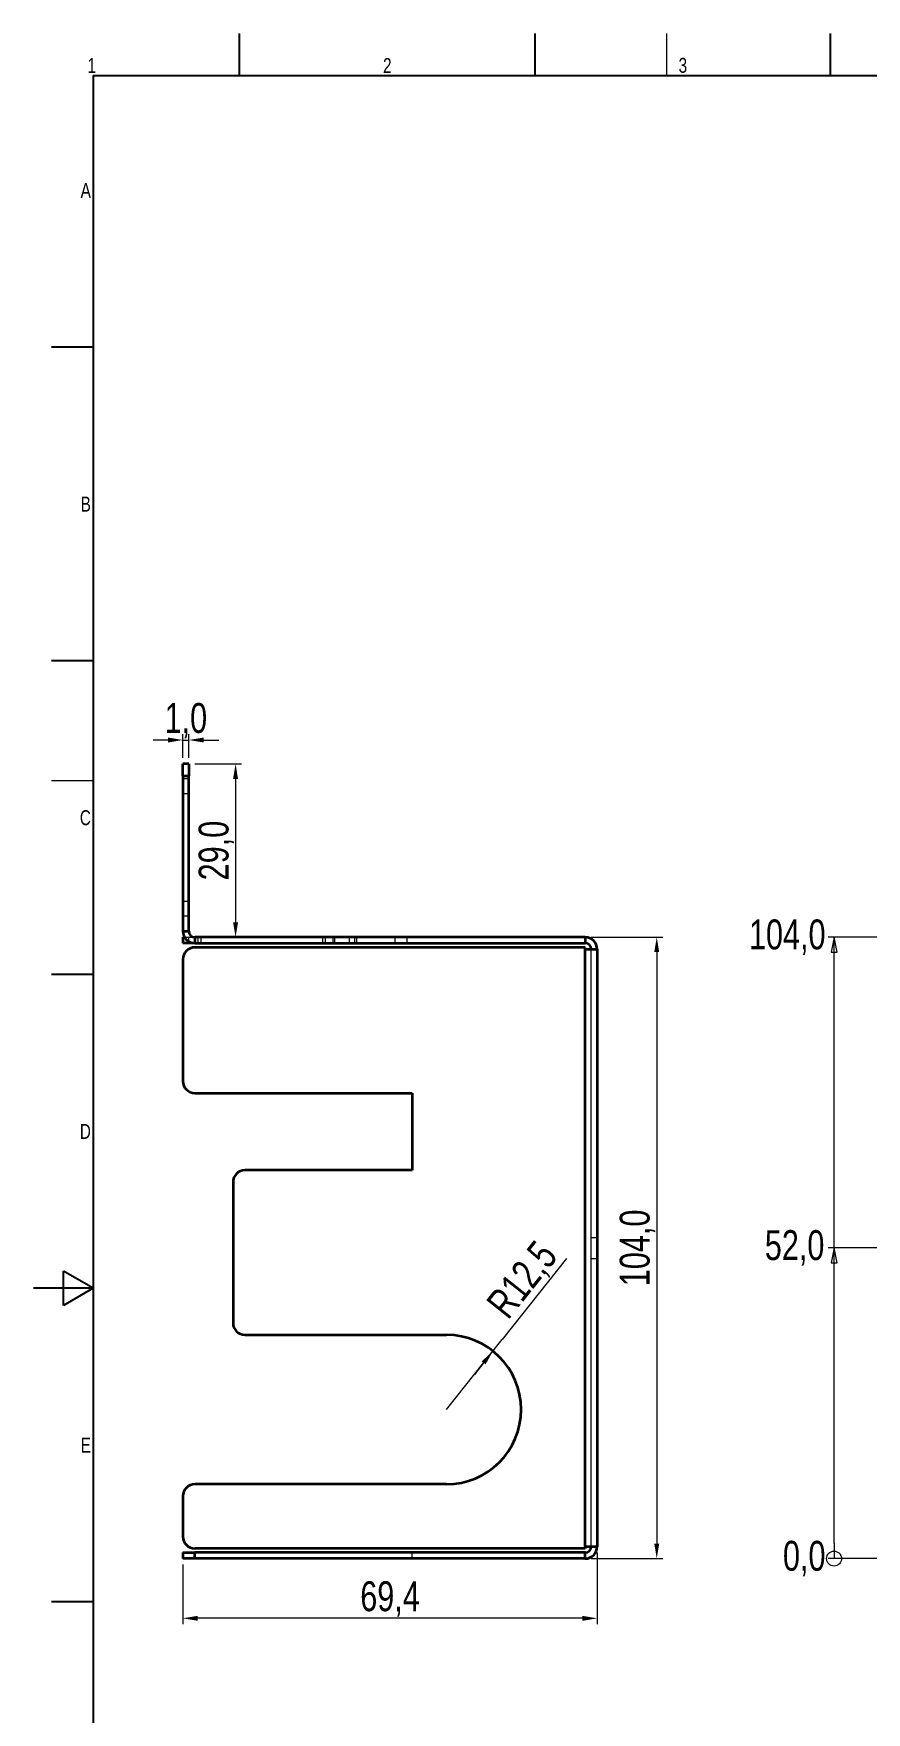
# Model space of a CAD drawing. Header units: millimetres. Extents: x 15 to 597, y -3 to 423.
# Drawn here: x 15 to 154.5, y 139 to 420 of the extents above; entities that cross this region are included whole.
import ezdxf

# ---------------------------------------------------------------- set-up
doc = ezdxf.new("R2010")
doc.units = ezdxf.units.MM
doc.layers.get('0').update_dxf_attribs({"lineweight": 25})
for name, color, linetype, lineweight in [('Arestas Tangenstes Visíveis', 7, 'Continuous', 35), ('Arestas Visíveis', 7, 'Continuous', 35), ('Legenda', 7, 'Continuous', 25)]:
    doc.layers.add(name, color=color, linetype=linetype, lineweight=lineweight)
for name, color, linetype, lineweight, true_color in [('Arestas Tangentes Invisíveis', 150, 'Continuous', 18, 0x0080ff), ('Dimensão', 98, 'Continuous', 18, 0x006400), ('Linha de Centro de Dobras', 174, 'Continuous', 18, 0x0000a0), ('Linhas Invisíveis', 151, 'Continuous', 18, 0x87c4ff)]:
    doc.layers.add(name, color=color, linetype=linetype, lineweight=lineweight, true_color=true_color)
doc.styles.add('Texto_2_5 - LNLS', font='swisscl.ttf')
doc.styles.add('Texto_5_COTA', font='swisscli.ttf')
doc.dimstyles.new('PADRAO-LNLS', dxfattribs={"dimtxt": 5, "dimasz": 2.5, "dimexe": 1, "dimexo": 1, "dimgap": 0.25, "dimtad": 1, "dimdec": 1, "dimrnd": 1e-08, "dimzin": 0, "dimtxsty": 'Texto_5_COTA', "dimcen": 0.09, "dimdle": 4, "dimclrd": 98, "dimclre": 98, "dimclrt": 1, "dimadec": 1, "dimazin": 0, "dimtfac": 0.3, "dimtdec": 3, "dimtmove": 0, "dimatfit": 3, "dimfxl": 1, "dimtolj": 1, "dimtzin": 0, "dimlwd": 15, "dimlwe": 15, "dimarcsym": 0})

# ---------------------------------------------------------------- blocks, each defined once
blk = doc.blocks.new('Borders A2')
at = {"layer": 'Legenda'}
for p, q in [((49.5, 413), (49.5, 420)), ((99, 413), (99, 420)), ((148.5, 413), (148.5, 420)), ((25, 413), (587, 413)), ((25, 413), (25, 7)), ((25, 367.5), (18, 367.5)), ((25, 315), (18, 315)), ((25, 262.5), (18, 262.5)), ((20, 207.11), (20, 212.89)), ((25, 210), (20, 212.89)), ((25, 210), (15, 210)), ((25, 210), (20, 207.11)), ((25, 157.5), (18, 157.5))]:
    blk.add_line(p, q, dxfattribs=at)
at = {"layer": 'Linha de Centro de Dobras'}
for p, q in [((121, 420), (121, 413)), ((18, 295), (25, 295))]:
    blk.add_line(p, q, dxfattribs=at)
at = {"layer": 'Legenda', "color": 236, "true_color": 0x800040, "char_height": 2.5, "style": 'Texto_2_5 - LNLS'}
for s, insert, attachment_point in [('1', (24.75, 413.4), 8), ('2', (74.25, 413.4), 8), ('3', (123.75, 413.4), 8), ('A', (24.6, 393.75), 6), ('B', (24.6, 341.25), 6), ('C', (24.6, 288.75), 6), ('D', (24.6, 236.25), 6), ('E', (24.6, 183.75), 6)]:
    blk.add_mtext(s, dxfattribs=dict(at, insert=insert, attachment_point=attachment_point))
blk = doc.blocks.new('*D29')
at = {"layer": 'Defpoints', "color": 0, "linetype": 'Continuous', "transparency": 16777216}
for p in [(41.01, 301.76), (40.01, 297.76), (41.01, 297.76)]:
    blk.add_point(p, dxfattribs=at)
at = {"layer": 'Dimensão', "color": 98, "linetype": 'Continuous', "lineweight": 15, "true_color": 0x006400, "transparency": 16777216}
for p, q in [((37.51, 301.76), (35.01, 301.76)), ((40.01, 298.76), (40.01, 302.76)), ((40.01, 301.76), (41.01, 301.76)), ((41.01, 298.76), (41.01, 302.76)), ((43.51, 301.76), (46.01, 301.76))]:
    blk.add_line(p, q, dxfattribs=at)
at = {"layer": 'Dimensão', "color": 98, "linetype": 'Continuous', "true_color": 0x006400, "transparency": 16777216}
for points in [[(37.51, 302.18), (37.51, 301.34), (40.01, 301.76)], [(43.51, 302.18), (43.51, 301.34), (41.01, 301.76)]]:
    blk.add_solid(points, dxfattribs=at)
at = {"layer": 'Dimensão', "color": 1, "linetype": 'Continuous', "lineweight": 18, "transparency": 16777216, "insert": (40.51, 304.99), "char_height": 5, "attachment_point": 5, "style": 'Texto_5_COTA'}
blk.add_mtext('\\A1;1,0', dxfattribs=at)
blk = doc.blocks.new('*D30')
at = {"layer": 'Defpoints', "color": 0, "linetype": 'Continuous', "transparency": 16777216}
for p in [(41.01, 297.76), (48.84, 268.76), (48.84, 268.76)]:
    blk.add_point(p, dxfattribs=at)
at = {"layer": 'Dimensão', "color": 98, "linetype": 'Continuous', "lineweight": 15, "true_color": 0x006400, "transparency": 16777216}
for p, q in [((42.01, 297.76), (49.84, 297.76)), ((48.84, 295.26), (48.84, 271.26))]:
    blk.add_line(p, q, dxfattribs=at)
at = {"layer": 'Dimensão', "color": 98, "linetype": 'Continuous', "true_color": 0x006400, "transparency": 16777216}
for points in [[(48.42, 295.26), (49.25, 295.26), (48.84, 297.76)], [(48.42, 271.26), (49.25, 271.26), (48.84, 268.76)]]:
    blk.add_solid(points, dxfattribs=at)
at = {"layer": 'Dimensão', "color": 1, "linetype": 'Continuous', "lineweight": 18, "transparency": 16777216, "insert": (45.62, 283.26), "char_height": 5, "attachment_point": 5, "rotation": 90, "style": 'Texto_5_COTA'}
blk.add_mtext('\\A1;29,0', dxfattribs=at)
blk = doc.blocks.new('*D31')
at = {"layer": 'Defpoints', "color": 0, "linetype": 'Continuous', "transparency": 16777216}
for p in [(107.41, 268.76), (107.41, 164.76), (119.38, 164.76)]:
    blk.add_point(p, dxfattribs=at)
at = {"layer": 'Dimensão', "color": 98, "linetype": 'Continuous', "lineweight": 15, "true_color": 0x006400, "transparency": 16777216}
for p, q in [((108.41, 268.76), (120.38, 268.76)), ((119.38, 266.26), (119.38, 167.26)), ((108.41, 164.76), (120.38, 164.76))]:
    blk.add_line(p, q, dxfattribs=at)
at = {"layer": 'Dimensão', "color": 98, "linetype": 'Continuous', "true_color": 0x006400, "transparency": 16777216}
for points in [[(118.96, 266.26), (119.79, 266.26), (119.38, 268.76)], [(118.96, 167.26), (119.79, 167.26), (119.38, 164.76)]]:
    blk.add_solid(points, dxfattribs=at)
at = {"layer": 'Dimensão', "color": 1, "linetype": 'Continuous', "lineweight": 18, "transparency": 16777216, "insert": (116.15, 216.76), "char_height": 5, "attachment_point": 5, "rotation": 90, "style": 'Texto_5_COTA'}
blk.add_mtext('\\A1;104,0', dxfattribs=at)
blk = doc.blocks.new('*D32')
at = {"layer": 'Defpoints', "color": 0, "linetype": 'Continuous', "transparency": 16777216}
for p in [(109.41, 166.76), (40.01, 164.76), (40.01, 154.76)]:
    blk.add_point(p, dxfattribs=at)
at = {"layer": 'Dimensão', "color": 98, "linetype": 'Continuous', "lineweight": 15, "true_color": 0x006400, "transparency": 16777216}
for p, q in [((40.01, 163.76), (40.01, 153.76)), ((109.41, 165.76), (109.41, 153.76)), ((106.91, 154.76), (42.51, 154.76))]:
    blk.add_line(p, q, dxfattribs=at)
at = {"layer": 'Dimensão', "color": 98, "linetype": 'Continuous', "true_color": 0x006400, "transparency": 16777216}
for points in [[(42.51, 155.18), (42.51, 154.34), (40.01, 154.76)], [(106.91, 155.18), (106.91, 154.34), (109.41, 154.76)]]:
    blk.add_solid(points, dxfattribs=at)
at = {"layer": 'Dimensão', "color": 1, "linetype": 'Continuous', "lineweight": 18, "transparency": 16777216, "insert": (74.71, 157.99), "char_height": 5, "attachment_point": 5, "style": 'Texto_5_COTA'}
blk.add_mtext('\\A1;69,4', dxfattribs=at)
blk = doc.blocks.new('*D33')
at = {"layer": 'Defpoints', "color": 0, "linetype": 'Continuous', "transparency": 16777216}
for p in [(91.94, 199.48), (84.16, 189.7)]:
    blk.add_point(p, dxfattribs=at)
at = {"layer": 'Dimensão', "color": 98, "linetype": 'Continuous', "lineweight": 15, "true_color": 0x006400, "transparency": 16777216}
for p, q in [((104.27, 214.97), (93.5, 201.44)), ((91.94, 199.48), (93.5, 201.44)), ((84.16, 189.7), (91.94, 199.48)), ((90.38, 197.52), (88.83, 195.57))]:
    blk.add_line(p, q, dxfattribs=at)
at = {"layer": 'Dimensão', "color": 98, "linetype": 'Continuous', "true_color": 0x006400, "transparency": 16777216}
blk.add_solid([(90.06, 197.78), (90.71, 197.26), (91.94, 199.48)], dxfattribs=at)
at = {"layer": 'Dimensão', "color": 1, "linetype": 'Continuous', "lineweight": 18, "transparency": 16777216, "insert": (97.14, 211.19), "char_height": 5, "attachment_point": 5, "rotation": 51.4989, "style": 'Texto_5_COTA'}
blk.add_mtext('\\A1;R12,5', dxfattribs=at)
blk = doc.blocks.new('*D45')
at = {"layer": 'Defpoints', "color": 0, "linetype": 'Continuous', "transparency": 16777216}
for p in [(148.08, 164.76), (163.26, 164.76), (163.26, 164.76)]:
    blk.add_point(p, dxfattribs=at)
at = {"layer": 'Dimensão', "color": 98, "linetype": 'Continuous', "lineweight": 15, "true_color": 0x006400, "transparency": 16777216}
blk.add_line((162.26, 164.76), (148.08, 164.76), dxfattribs=at)
at = {"layer": 'Dimensão', "color": 1, "linetype": 'Continuous', "lineweight": 18, "transparency": 16777216, "insert": (144.08, 164.76), "char_height": 5, "attachment_point": 5, "style": 'Texto_5_COTA'}
blk.add_mtext('\\A1;0,0', dxfattribs=at)
blk = doc.blocks.new('*D46')
at = {"layer": 'Defpoints', "color": 0, "linetype": 'Continuous', "transparency": 16777216}
for p in [(148.08, 216.76), (190.55, 216.76), (163.26, 164.76)]:
    blk.add_point(p, dxfattribs=at)
at = {"layer": 'Dimensão', "color": 98, "linetype": 'Continuous', "lineweight": 15, "true_color": 0x006400, "transparency": 16777216}
blk.add_line((189.55, 216.76), (148.08, 216.76), dxfattribs=at)
at = {"layer": 'Dimensão', "color": 1, "linetype": 'Continuous', "lineweight": 18, "transparency": 16777216, "insert": (142.47, 216.76), "char_height": 5, "attachment_point": 5, "style": 'Texto_5_COTA'}
blk.add_mtext('\\A1;52,0', dxfattribs=at)
blk = doc.blocks.new('*D47')
at = {"layer": 'Defpoints', "color": 0, "linetype": 'Continuous', "transparency": 16777216}
for p in [(148.08, 268.76), (163.26, 268.76), (163.26, 164.76)]:
    blk.add_point(p, dxfattribs=at)
at = {"layer": 'Dimensão', "color": 98, "linetype": 'Continuous', "lineweight": 15, "true_color": 0x006400, "transparency": 16777216}
blk.add_line((162.26, 268.76), (148.08, 268.76), dxfattribs=at)
at = {"layer": 'Dimensão', "color": 1, "linetype": 'Continuous', "lineweight": 18, "transparency": 16777216, "insert": (141.24, 268.76), "char_height": 5, "attachment_point": 5, "style": 'Texto_5_COTA'}
blk.add_mtext('\\A1;104,0', dxfattribs=at)
blk = doc.blocks.new('2dTransSymbol2')
at = {"layer": 'Dimensão'}
for p, q in [((149.08, 268.76), (148.58, 266.26)), ((149.08, 266.26), (149.08, 268.76)), ((149.58, 266.26), (149.08, 268.76)), ((148.58, 266.26), (149.58, 266.26)), ((149.08, 216.76), (149.08, 266.26)), ((149.08, 216.76), (148.58, 214.26)), ((149.08, 214.26), (149.08, 216.76)), ((149.58, 214.26), (149.08, 216.76)), ((148.58, 214.26), (149.58, 214.26)), ((149.08, 167.26), (149.08, 214.26)), ((149.08, 167.26), (149.08, 164.76))]:
    blk.add_line(p, q, dxfattribs=at)
at = {"layer": 'Dimensão', "flags": 128}
for points in [[(149.58, 266.26), (149.08, 268.76), (148.58, 266.26), (149.58, 266.26)], [(149.58, 214.26), (149.08, 216.76), (148.58, 214.26), (149.58, 214.26)]]:
    blk.add_lwpolyline(points, dxfattribs=at)
at = {"layer": 'Dimensão'}
blk.add_circle((149.08, 164.76), 1.25, dxfattribs=at)
for points in [[(149.58, 266.26), (149.08, 268.76), (148.58, 266.26), (149.58, 266.26)], [(149.58, 214.26), (149.08, 216.76), (148.58, 214.26), (149.58, 214.26)]]:
    blk.add_solid(points, dxfattribs=at)

msp = doc.modelspace()

# ---------------------------------------------------------------- linework, layer by layer
at = {"layer": 'Arestas Tangenstes Visíveis'}
for p, q in [((40.011, 295.759), (41.011, 295.759)), ((40.011, 269.759), (41.011, 269.759)), ((42.011, 268.759), (42.011, 267.759)), ((107.411, 166.759), (107.411, 266.759)), ((42.011, 164.759), (42.011, 165.759))]:
    msp.add_line(p, q, dxfattribs=at)
at = {"layer": 'Arestas Tangentes Invisíveis'}
for p, q in [((41.011, 292.759), (40.011, 292.759)), ((41.011, 274.759), (40.011, 274.759)), ((43.011, 268.759), (43.011, 267.759)), ((68.761, 268.759), (68.761, 267.759)), ((77.511, 268.759), (77.511, 267.759))]:
    msp.add_line(p, q, dxfattribs=at)
at = {"layer": 'Arestas Visíveis'}
for p, q in [((40.011, 295.759), (40.011, 297.759)), ((41.011, 297.759), (40.011, 297.759)), ((40.011, 295.759), (40.011, 269.759)), ((41.011, 297.759), (41.011, 295.759)), ((41.011, 269.759), (41.011, 295.759)), ((40.011, 268.759), (40.279, 268.759)), ((40.011, 268.759), (40.011, 267.759)), ((41.011, 267.759), (40.011, 267.759)), ((41.011, 267.759), (41.011, 268.027)), ((42.011, 267.759), (41.011, 267.759)), ((107.411, 268.759), (42.011, 268.759)), ((42.011, 267.759), (107.411, 267.759)), ((107.411, 267.052), (42.011, 267.052)), ((107.411, 268.759), (107.411, 267.759)), ((107.411, 266.759), (107.411, 267.052)), ((40.011, 265.052), (40.011, 244.679)), ((107.411, 266.759), (109.411, 266.759)), ((109.411, 266.759), (109.411, 166.759)), ((42.011, 242.679), (78.411, 242.679)), ((78.411, 242.679), (78.411, 229.759)), ((48.411, 227.759), (48.411, 204.198)), ((78.411, 229.759), (50.411, 229.759)), ((50.411, 202.198), (84.16, 202.198)), ((84.16, 177.198), (42.011, 177.198)), ((40.011, 175.198), (40.011, 168.466)), ((107.411, 166.466), (42.011, 166.466)), ((107.411, 166.759), (107.411, 166.466)), ((107.411, 166.759), (109.411, 166.759)), ((40.011, 165.759), (40.011, 164.759)), ((40.011, 165.759), (42.011, 165.759)), ((42.011, 164.759), (40.011, 164.759)), ((107.411, 165.759), (42.011, 165.759)), ((107.411, 164.759), (42.011, 164.759)), ((107.411, 164.759), (107.411, 165.759))]:
    msp.add_line(p, q, dxfattribs=at)
for centre, radius, start, end in [((42.011, 269.759), 2, 180, 270), ((42.011, 269.759), 1, 180, 270), ((42.011, 265.052), 2, 90, 180), ((107.411, 266.759), 2, 0, 90), ((107.411, 266.759), 1, 0, 90), ((42.011, 244.679), 2, 180, 270), ((50.411, 227.759), 2, 90, 180), ((50.411, 204.198), 2, 180, 270), ((84.16, 189.698), 12.5, 270, 90), ((42.011, 175.198), 2, 90, 180), ((42.011, 168.466), 2, 180, 270), ((107.411, 166.759), 1, 270, 0), ((107.411, 166.759), 2, 270, 0)]:
    msp.add_arc(centre, radius, start, end, dxfattribs=at)
at = {"layer": 'Linhas Invisíveis'}
for p, q in [((41.011, 295.259), (40.011, 295.259)), ((41.011, 272.259), (40.011, 272.259)), ((40.279, 268.759), (41.011, 268.759)), ((41.011, 268.759), (42.011, 268.759)), ((41.011, 268.027), (41.011, 268.759)), ((42.511, 268.759), (42.511, 267.759)), ((63.386, 268.759), (63.386, 267.759)), ((63.861, 268.759), (63.861, 267.759)), ((65.105, 268.759), (65.105, 267.759)), ((65.386, 268.759), (65.386, 267.759)), ((67.861, 268.759), (67.861, 267.759)), ((69.105, 268.759), (69.105, 267.759)), ((75.511, 268.759), (75.511, 267.759)), ((108.411, 166.759), (108.411, 266.759)), ((108.411, 218.509), (109.411, 218.509)), ((108.411, 215.009), (109.411, 215.009)), ((78.411, 164.759), (78.411, 165.759))]:
    msp.add_line(p, q, dxfattribs=at)

# ---------------------------------------------------------------- block references
msp.add_blockref('Borders A2', (0, 0))
at = {"layer": 'Dimensão'}
msp.add_blockref('2dTransSymbol2', (0, 0), dxfattribs=at)

# ---------------------------------------------------------------- dimensions: what is measured, and where the dimension line sits
at = {"layer": 'Dimensão', "color": 98, "linetype": 'Continuous', "lineweight": 18, "true_color": 0x006400}
for base, p1, p2, angle, override, picture, middle in [((41.011, 301.759), (40.011, 297.759), (41.011, 297.759), 180, {"dimgap": 0.25, "dimdec": 1, "dimtol": 0, "dimlim": 0, "dimtp": 0, "dimtm": 0, "dimtdec": 3, "dimtofl": 1, "dimatfit": 1}, '*D29', (40.511, 301.759)), ((48.836, 268.759), (41.011, 297.759), (48.836, 268.759), 90, {"dimgap": 0.25, "dimdec": 1, "dimse2": 1, "dimtol": 0, "dimlim": 0, "dimtp": 0, "dimtm": 0, "dimtdec": 3, "dimtofl": 0, "dimatfit": 1}, '*D30', (48.836, 283.259)), ((119.378, 164.759), (107.411, 268.759), (107.411, 164.759), 90, {"dimgap": 0.25, "dimdec": 1, "dimtol": 0, "dimlim": 0, "dimtp": 0, "dimtm": 0, "dimtdec": 3, "dimtofl": 0, "dimatfit": 1}, '*D31', (119.378, 216.759)), ((40.011, 154.759), (109.411, 166.759), (40.011, 164.759), 180, {"dimgap": 0.25, "dimdec": 1, "dimtol": 0, "dimlim": 0, "dimtp": 0, "dimtm": 0, "dimtdec": 3, "dimtofl": 0, "dimatfit": 1}, '*D32', (74.711, 154.759))]:
    dim = msp.add_linear_dim(base=base, p1=p1, p2=p2, angle=angle, dimstyle='PADRAO-LNLS', override=override, dxfattribs=at)
    dim.commit()
    dim.dimension.update_dxf_attribs({"geometry": picture, "text_midpoint": middle, "dimtype": 160})
for feature_location, offset, origin, picture, middle in [((163.256, 268.759), (-15.176, 0), (163.256, 164.759), '*D47', (141.243, 268.759)), ((190.549, 216.759), (-42.469, 0), (163.256, 164.759), '*D46', (142.475, 216.759)), ((163.256276802, 164.758631785), (-15.175892536, 0), (163.256276802, 164.758631785), '*D45', (144.080384141, 164.758631785))]:
    dim = msp.add_ordinate_dim(feature_location=feature_location, offset=offset, dtype=0, origin=origin, dimstyle='PADRAO-LNLS', override={"dimgap": 0.25, "dimtad": 0, "dimdec": 1, "dimtol": 0, "dimlim": 0, "dimtp": 0, "dimtm": 0, "dimtdec": 3}, dxfattribs=at)
    dim.commit()
    dim.dimension.update_dxf_attribs({"geometry": picture, "text_midpoint": middle})
dim = msp.add_radius_dim(center=(84.16, 189.698), mpoint=(91.941, 199.48), dimstyle='PADRAO-LNLS', override={"dimgap": 0.25, "dimdec": 1, "dimlfac": 1, "dimcen": 0, "dimtol": 0, "dimlim": 0, "dimtp": 0, "dimtm": 0, "dimtdec": 3}, dxfattribs=at)
dim.commit()
dim.dimension.update_dxf_attribs({"geometry": '*D33', "text_midpoint": (97.135, 211.193)})

doc.saveas('drawing.dxf')
